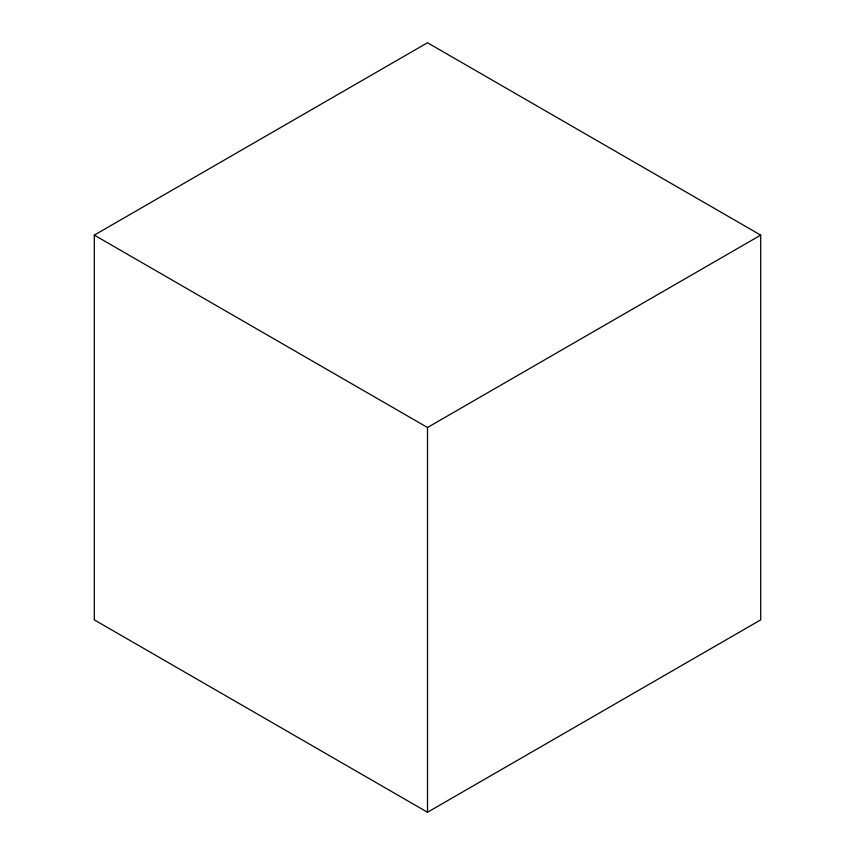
<?xml version="1.0" encoding="UTF-8"?>
<svg xmlns="http://www.w3.org/2000/svg" width="855" height="855" viewBox="0 0 855 855"><rect width="100%" height="100%" fill="white"/><g stroke="black" fill="none" stroke-linecap="round" stroke-linejoin="round"><path stroke-width="1.28" d="M94.296 235.125L427.5 42.75L760.704 235.125L760.704 619.875L427.5 812.25L94.296 619.875L94.296 235.125L427.5 427.5L760.704 235.125M427.5 427.5L427.5 812.25"/></g></svg>
